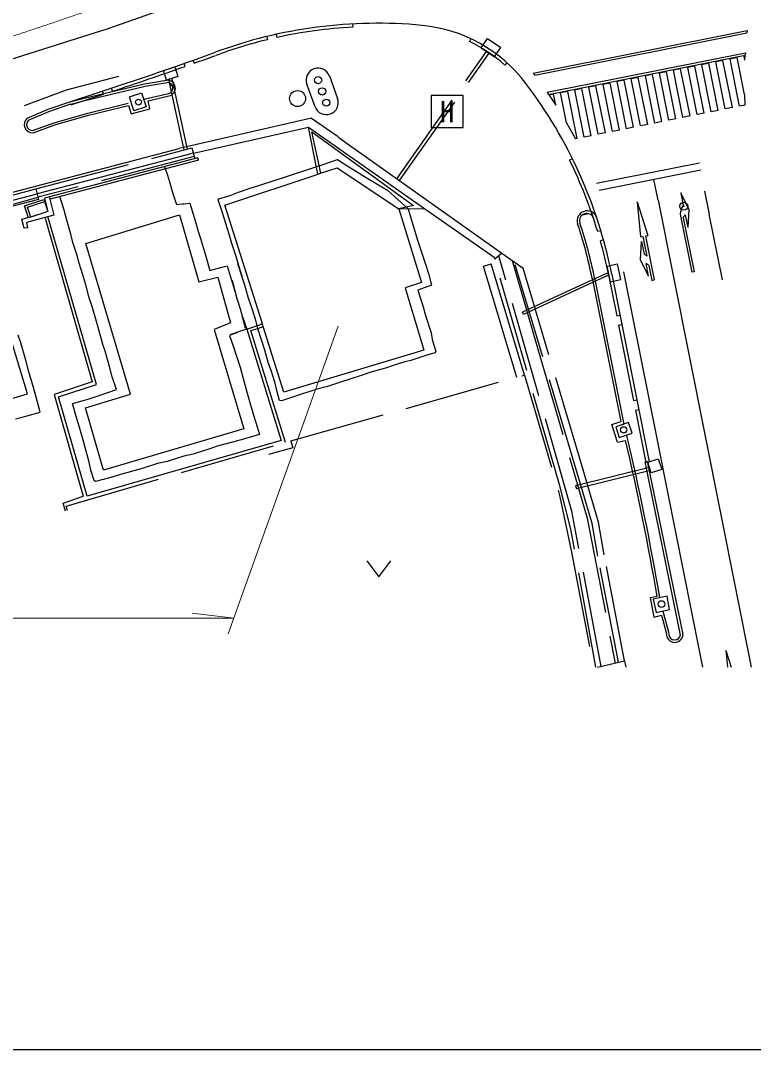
# Model space of a CAD drawing. Units: millimetres, scale not verified. Extents: x 40000 to 680000, y 20000 to 380000.
# Drawn here: x 493908 to 539728, y 205000 to 269300 of the extents above; entities that cross this region are included whole.
import ezdxf
from ezdxf.enums import TextEntityAlignment as Align

# ---------------------------------------------------------------- set-up
doc = ezdxf.new("R2010")
doc.units = ezdxf.units.MM
doc.header["$LTSCALE"] = 1000
doc.header["$PDMODE"] = 32
doc.header["$PDSIZE"] = 500
doc.linetypes.add('CHAIN', pattern=[18.5, 12, -1.5, 3.5, -1.5])
doc.linetypes.add('DASHED', pattern=[7.5, 6, -1.5])
for name, color, linetype, lineweight in [('M-BGD', 7, 'Continuous', 25), ('M-BGD-EXST', 7, 'Continuous', 25), ('M-BMK', 2, 'CHAIN', 13), ('M-STR-HTXT', 7, 'Continuous', 13), ('M-STR-STRC', 7, 'Continuous', 25), ('M-TTL-BAND', 7, 'Continuous', 25)]:
    doc.layers.add(name, color=color, linetype=linetype, lineweight=lineweight)
doc.styles.add('ＭＳ ゴシック', font='')
doc.styles.get('ＭＳ ゴシック').set_extended_font_data('MS Gothic')

msp = doc.modelspace()

# ---------------------------------------------------------------- linework, layer by layer
at = {"layer": 'M-BGD'}
for p, q in [((514669, 269091), (514680, 268891)), ((509298, 268301), (509345, 268107)), ((509886, 268438), (509929, 268243)), ((522053, 268166), (521969, 267985)), ((522706, 267596), (523093, 268180)), ((523093, 268180), (523927, 267627)), ((522706, 267596), (523540, 267043)), ((523540, 267043), (523927, 267627)), ((502846, 266173), (503551, 266402)), ((503551, 266402), (503746, 265799)), ((504205, 266433), (504138, 266621)), ((504770, 266637), (504702, 266825)), ((524318, 266663), (524184, 266514)), ((500036, 265812), (496763, 264945)), ((501658, 265342), (503042, 265570)), ((503042, 265570), (502846, 266173)), ((503746, 265799), (503042, 265570)), ((496763, 264945), (494139, 263979)), ((497877, 264445), (501658, 265342)), ((497916, 264300), (501688, 265195)), ((499661, 264887), (499598, 265077)), ((501688, 265195), (503067, 265422)), ((496991, 264231), (497877, 264445)), ((497030, 264086), (497916, 264300)), ((499091, 264700), (499029, 264890)), ((500714, 264531), (501474, 264778)), ((500999, 263654), (500714, 264531)), ((501474, 264778), (501759, 263901)), ((501619, 264380), (503153, 264736)), ((501880, 264279), (503187, 264590)), ((501999, 263779), (501880, 264279)), ((494323, 263205), (495629, 263761)), ((495629, 263761), (496991, 264231)), ((495680, 263620), (497042, 264089)), ((498111, 263524), (500626, 264141)), ((498150, 263379), (500662, 263995)), ((500662, 263995), (500813, 263466)), ((500813, 263466), (501999, 263779)), ((501759, 263901), (500999, 263654)), ((494404, 263076), (495680, 263620)), ((496000, 262917), (498111, 263524)), ((496046, 262775), (498150, 263379)), ((512108, 263203), (503818, 261315)), ((512108, 263203), (513706, 262095)), ((494659, 262437), (496000, 262917)), ((494688, 262288), (496046, 262775)), ((504715, 261006), (511904, 262644)), ((512487, 259700), (511904, 262644)), ((511904, 262644), (519098, 257603)), ((512674, 259762), (512122, 262341)), ((512122, 262341), (518478, 257751)), ((513706, 262095), (513802, 261985)), ((513802, 261985), (514481, 261504)), ((490407, 257792), (503818, 261315)), ((504626, 261344), (504803, 260667)), ((514481, 261504), (517466, 259389)), ((504715, 261006), (494938, 258466)), ((504993, 260717), (495713, 258288)), ((505031, 260572), (495751, 258143)), ((505031, 260572), (504993, 260717)), ((528413, 260659), (528234, 260571)), ((512663, 259758), (513693, 260101)), ((513693, 260101), (517566, 257532)), ((506688, 257774), (512514, 259709)), ((512514, 259709), (512663, 259758)), ((512663, 259758), (512514, 259709)), ((512514, 259709), (512663, 259758)), ((517466, 259389), (524007, 254757)), ((490956, 257723), (494857, 258788)), ((494857, 258788), (495031, 258110)), ((491028, 257456), (494938, 258466)), ((491101, 257193), (495002, 258257)), ((495031, 258110), (491109, 257105)), ((494152, 257724), (495360, 258116)), ((494339, 257641), (495402, 257986)), ((495360, 258116), (495605, 257362)), ((495402, 257986), (495605, 257362)), ((495713, 258288), (495412, 258202)), ((495412, 258202), (495605, 257362)), ((495751, 258143), (495713, 258288)), ((496003, 257149), (495751, 258143)), ((494397, 256969), (494152, 257724)), ((494542, 257016), (494339, 257641)), ((495605, 257362), (494397, 256969)), ((495605, 257362), (494542, 257016)), ((509024, 250357), (506688, 257774)), ((518478, 257751), (517566, 257532)), ((517566, 257532), (519159, 257559)), ((517566, 257532), (518975, 252937)), ((519098, 257603), (523521, 254505)), ((529415, 257230), (528952, 257113)), ((493989, 256887), (494386, 257003)), ((494141, 256318), (493989, 256887)), ((494299, 256703), (496002, 257153)), ((494355, 256346), (494299, 256703)), ((495451, 256961), (498391, 246732)), ((498645, 246565), (495607, 257049)), ((497989, 255365), (503849, 257164)), ((503849, 257164), (505059, 252972)), ((494355, 256346), (494141, 256318)), ((530185, 256169), (529993, 256111)), ((500778, 245957), (497989, 255365)), ((530353, 255589), (530161, 255535)), ((524007, 254757), (523555, 254392)), ((522843, 253954), (523322, 254098)), ((525423, 247149), (523322, 254098)), ((523521, 254505), (523555, 254392)), ((530554, 253958), (531239, 254102)), ((531446, 253124), (531239, 254102)), ((524945, 247004), (522843, 253954)), ((530554, 253958), (530761, 252979)), ((530670, 253405), (531181, 250846)), ((530866, 253445), (533207, 241724)), ((505059, 252972), (506242, 253270)), ((506242, 253270), (507043, 250412)), ((518975, 252937), (517955, 252588)), ((529640, 253200), (531429, 244244)), ((529657, 253089), (529703, 252945)), ((529787, 253229), (531616, 244074)), ((530761, 252979), (531446, 253124)), ((517955, 252588), (519117, 248696)), ((525351, 250936), (525288, 251072)), ((531181, 250846), (531377, 250885)), ((507043, 250412), (506011, 249993)), ((508057, 250017), (509024, 250357)), ((508742, 250064), (509081, 250175)), ((509081, 250175), (509024, 250357)), ((510374, 246069), (509081, 250175)), ((531299, 250258), (531495, 250297)), ((531299, 250258), (532239, 245550)), ((494334, 245964), (493110, 250039)), ((506011, 249993), (507870, 243786)), ((508057, 250017), (510205, 243048)), ((508305, 249922), (508742, 250064)), ((510472, 242940), (508305, 249922)), ((519117, 248696), (510374, 246069)), ((498391, 246732), (496015, 245927)), ((496280, 245779), (498645, 246565)), ((480130, 241851), (494334, 245964)), ((496015, 245927), (497815, 239569)), ((498073, 239582), (496280, 245779)), ((497971, 245094), (500778, 245957)), ((499098, 241210), (497971, 245094)), ((532239, 245550), (532435, 245590)), ((532356, 244962), (532552, 245001)), ((532356, 244962), (533011, 241685)), ((507870, 243786), (499098, 241210)), ((530867, 244066), (531429, 244244)), ((531234, 242949), (530867, 244066)), ((531922, 244174), (531121, 243914)), ((531121, 243914), (531337, 243249)), ((531472, 244028), (531616, 244074)), ((532137, 243509), (531922, 244174)), ((531234, 242949), (531738, 243066)), ((531337, 243249), (532137, 243509)), ((510205, 243048), (498073, 239582)), ((510923, 242607), (509408, 242175)), ((510802, 243035), (510923, 242607)), ((533119, 241696), (533776, 241909)), ((533776, 241909), (533994, 241240)), ((535178, 230894), (532960, 241727)), ((533011, 241685), (533207, 241724)), ((535325, 230924), (533107, 241757)), ((533337, 241026), (533119, 241696)), ((533994, 241240), (533337, 241026)), ((528609, 240232), (528657, 240038)), ((496581, 239150), (497815, 239569)), ((496718, 238642), (496581, 239150)), ((533299, 233254), (533711, 233325)), ((533521, 232007), (533299, 233254)), ((534329, 233322), (533454, 233150)), ((533454, 233150), (533644, 232298)), ((534483, 232487), (534329, 233322)), ((533521, 232007), (533987, 232132)), ((533644, 232298), (534483, 232487)), ((533987, 232132), (534294, 230983)), ((534072, 232394), (534439, 231021)), ((529978, 228882), (531676, 229285)), ((531676, 229285), (531759, 228882))]:
    msp.add_line(p, q, dxfattribs=at)
at = {"layer": 'M-BGD', "linetype": 'DASHED'}
for p, q in [((517435, 259411), (523041, 267377)), ((517598, 259296), (523205, 267262)), ((503164, 265610), (504121, 261212)), ((503360, 265652), (504317, 261255)), ((494857, 258788), (504626, 261344)), ((504765, 260812), (494997, 258256)), ((512766, 260283), (513727, 260612)), ((513727, 260612), (514442, 260160)), ((502913, 260191), (503092, 259644)), ((511105, 259744), (511437, 259851)), ((511437, 259851), (512423, 260172)), ((512423, 260172), (512766, 260283)), ((514442, 260160), (514854, 259907)), ((514854, 259907), (514857, 259911)), ((514857, 259911), (515310, 259627)), ((503092, 259644), (503229, 259221)), ((503229, 259221), (503435, 258487)), ((508810, 258998), (509897, 259351)), ((509897, 259351), (510169, 259439)), ((510169, 259439), (511105, 259744)), ((515310, 259627), (515611, 259439)), ((515611, 259439), (516151, 259113)), ((507009, 258378), (507542, 258586)), ((507542, 258586), (508388, 258861)), ((508388, 258861), (508810, 258998)), ((516151, 259113), (516851, 258706)), ((516851, 258706), (518134, 257529)), ((496629, 257444), (496370, 258297)), ((503435, 258487), (503513, 258245)), ((503513, 258245), (503656, 257807)), ((504012, 257839), (504143, 257849)), ((504143, 257849), (504495, 257896)), ((504495, 257896), (504690, 257192)), ((506263, 258104), (506314, 258154)), ((506528, 257288), (506263, 258104)), ((506314, 258154), (507009, 258378)), ((496795, 256830), (496629, 257444)), ((503656, 257807), (504012, 257839)), ((506636, 256956), (506528, 257288)), ((518134, 257529), (518274, 257099)), ((497050, 255945), (496795, 256830)), ((504690, 257192), (504798, 256860)), ((504798, 256860), (505023, 256065)), ((506960, 255960), (506636, 256956)), ((518274, 257099), (518754, 255519)), ((497186, 255421), (497050, 255945)), ((505023, 256065), (505150, 255672)), ((507116, 255376), (506960, 255960)), ((497471, 254546), (497186, 255421)), ((505150, 255672), (505415, 254857)), ((507381, 254561), (507116, 255376)), ((518754, 255519), (519225, 254070)), ((505415, 254857), (505502, 254485)), ((524007, 254757), (525322, 253827)), ((497549, 254204), (497471, 254546)), ((497804, 253419), (497549, 254204)), ((505502, 254485), (505748, 253681)), ((507743, 253343), (507381, 254561)), ((507930, 252769), (507498, 254098)), ((507498, 254098), (507743, 253343)), ((519225, 254070), (519412, 253496)), ((527619, 240218), (523555, 254392)), ((528377, 238648), (523809, 254597)), ((524639, 254310), (526128, 249199)), ((528694, 241099), (524793, 254201)), ((497979, 252775), (497804, 253419)), ((505748, 253681), (506190, 253807)), ((506190, 253807), (506402, 253875)), ((506402, 253875), (506824, 253963)), ((506824, 253963), (507010, 253339)), ((519412, 253496), (519602, 252756)), ((529078, 241213), (525322, 253827)), ((530641, 253544), (529657, 253089)), ((530673, 253393), (529703, 252945)), ((498204, 251980), (497979, 252775)), ((507010, 253339), (507334, 252342)), ((507334, 252342), (507139, 253047)), ((507139, 253047), (507431, 251940)), ((508145, 252005), (507930, 252769)), ((519602, 252756), (518736, 252442)), ((529657, 253089), (525288, 251072)), ((529703, 252945), (525351, 250936)), ((518736, 252442), (519084, 251420)), ((498381, 251437), (498204, 251980)), ((498655, 250490), (498381, 251437)), ((507431, 251940), (507647, 251276)), ((508341, 251401), (508145, 252005)), ((519084, 251420), (519231, 250867)), ((507647, 251276), (507969, 250079)), ((507969, 250079), (507774, 250783)), ((507774, 250783), (508057, 250017)), ((508586, 250646), (508341, 251401)), ((519231, 250867), (519584, 249779)), ((498792, 249968), (498655, 250490)), ((508742, 250064), (508586, 250646)), ((493916, 249151), (493759, 249634)), ((499075, 248991), (498792, 249968)), ((507455, 249811), (506979, 249623)), ((506979, 249623), (507237, 248839)), ((507667, 249880), (507063, 249684)), ((507063, 249684), (507455, 249811)), ((508057, 250017), (507667, 249880)), ((508997, 249277), (508742, 250064)), ((519584, 249779), (519651, 249367)), ((494229, 248084), (493916, 249151)), ((499193, 248629), (499075, 248991)), ((509184, 248704), (508997, 249277)), ((519651, 249367), (519877, 248623)), ((526128, 249199), (529335, 238196)), ((499467, 247683), (499193, 248629)), ((507237, 248839), (507365, 248446)), ((507365, 248446), (507630, 247631)), ((509419, 247879), (509184, 248704)), ((518940, 248268), (518306, 248062)), ((519363, 248405), (518940, 248268)), ((519836, 248543), (519363, 248405)), ((519877, 248623), (519836, 248543)), ((494434, 247350), (494229, 248084)), ((499643, 247039), (499467, 247683)), ((507630, 247631), (507795, 247017)), ((509566, 247426), (509419, 247879)), ((516726, 247582), (515810, 247318)), ((517149, 247720), (516726, 247582)), ((517934, 247975), (517149, 247720)), ((518306, 248062), (517934, 247975)), ((494718, 246374), (494434, 247350)), ((499898, 246254), (499643, 247039)), ((507795, 247017), (508040, 246162)), ((509821, 246640), (509566, 247426)), ((510802, 243035), (525423, 247149)), ((515388, 247181), (514361, 246847)), ((515810, 247318), (515388, 247181)), ((525423, 247149), (527633, 239541)), ((494884, 245760), (494718, 246374)), ((509938, 246178), (509821, 246640)), ((512509, 246279), (511482, 245945)), ((513093, 246435), (512509, 246279)), ((513908, 246700), (513093, 246435)), ((514361, 246847), (513908, 246700)), ((495138, 244824), (494884, 245760)), ((497915, 245576), (498187, 245662)), ((498187, 245662), (499002, 245929)), ((499002, 245929), (499306, 246027)), ((499306, 246027), (499898, 246254)), ((508040, 246162), (508196, 245578)), ((510096, 245564), (509938, 246178)), ((510909, 245755), (510214, 245533)), ((511482, 245945), (510909, 245755)), ((497150, 245361), (497915, 245576)), ((497375, 244566), (497150, 245361)), ((508196, 245578), (508470, 244633)), ((510214, 245533), (510096, 245564)), ((493589, 244404), (494232, 244580)), ((494232, 244580), (495138, 244824)), ((497551, 244023), (497375, 244566)), ((508470, 244633), (508618, 244180)), ((497796, 243168), (497551, 244023)), ((508618, 244180), (508843, 243435)), ((497942, 242614), (497796, 243168)), ((507856, 243131), (507243, 242965)), ((508843, 243435), (507856, 243131)), ((496760, 238958), (510802, 243035)), ((498207, 241699), (497942, 242614)), ((505744, 242545), (504689, 242195)), ((506196, 242692), (505744, 242545)), ((507243, 242965), (506196, 242692)), ((528377, 238648), (527227, 242664)), ((504123, 242085), (503067, 241742)), ((504689, 242195), (504123, 242085)), ((498303, 241196), (498207, 241699)), ((498509, 240561), (498303, 241196)), ((500984, 241165), (500008, 240882)), ((501446, 241282), (500984, 241165)), ((502473, 241616), (501446, 241282)), ((503067, 241742), (502473, 241616)), ((533223, 241377), (528609, 240232)), ((533285, 241186), (528657, 240038)), ((530037, 237953), (529078, 241213)), ((498599, 240491), (498509, 240561)), ((499555, 240734), (498599, 240491)), ((500008, 240882), (499555, 240734)), ((529647, 237861), (528694, 241099)), ((528319, 237513), (527619, 240218)), ((527633, 239541), (528361, 236071)), ((496838, 238677), (496760, 238958)), ((530213, 228937), (528377, 238648)), ((529335, 238196), (531087, 229145)), ((530403, 235901), (530037, 237953)), ((529875, 228882), (528319, 237513)), ((530010, 235829), (529647, 237861)), ((528361, 236071), (529722, 228882)), ((531284, 229209), (530010, 235829)), ((531676, 229285), (530403, 235901)), ((530223, 228882), (530213, 228937))]:
    msp.add_line(p, q, dxfattribs=at)
at = {"layer": 'M-BGD'}
for centre, radius in [((511226, 264430), 500), ((501281, 264203), 184), ((531617, 243723), 194), ((533979, 232831), 211)]:
    msp.add_circle(centre, radius, dxfattribs=at)
for centre, radius, start, end in [((516219, 239882), 29250, 84.52719, 110.36361), ((516219, 239882), 29050, 93.03771, 102.50483), ((518127, 259790), 9250, 37.13509, 84.52718), ((516219, 239882), 29050, 103.68822, 110.36361), ((518127, 259790), 9050, 47.98544, 64.88123), ((419463, 507422), 255250, 287.68187, 289.82584), ((419463, 507422), 255450, 289.50846, 289.82583), ((419463, 507422), 255450, 288.29727, 289.37388), ((503089, 265076), 496, 281.41042, 95.44014), ((503081, 265075), 347, 282.12195, 92.31208), ((502183, 247717), 29250, 11.29315, 37.13509), ((419463, 507422), 255450, 287.68187, 288.16269), ((494657, 262806), 519, 129.94375, 273.43715), ((494657, 262806), 369, 133.10189, 270.38622), ((502183, 247717), 29050, 16.79576, 26.26288), ((529335, 256780), 626, 20.79977, 196.21855), ((529303, 256796), 450, 18.50916, 198.50916), ((502183, 247717), 28000, 11.29315, 18.50916), ((502183, 247717), 28150, 11.29315, 18.50916), ((502183, 247717), 29050, 11.29315, 15.61237), ((364028, 204029), 172193, 9.79548, 13.103), ((364028, 204029), 172343, 9.756, 13.19606), ((534809, 230957), 516, 177.11655, 356.40715), ((534809, 230957), 366, 177.11655, 356.40715)]:
    msp.add_arc(centre, radius, start, end, dxfattribs=at)
at = {"layer": 'M-BGD-EXST'}
for p, q in [((513215, 265837), (513728, 264427)), ((512318, 263914), (511805, 265324))]:
    msp.add_line(p, q, dxfattribs=at)
msp.add_lwpolyline([(519580, 262608), (521580, 262608), (521580, 264608), (519580, 264608)], close=True, dxfattribs=at)
msp.add_lwpolyline([(515553, 235532), (516303, 234532), (517053, 235532)], dxfattribs=at)
for centre in [(512510, 265580), (512766, 264875), (513023, 264171)]:
    msp.add_circle(centre, 225, dxfattribs=at)
for centre, start, end in [((512510, 265580), 20, 200), ((513023, 264171), 200, 20)]:
    msp.add_arc(centre, 750, start, end, dxfattribs=at)
at = {"layer": 'M-BMK'}
msp.add_arc((413450, 511876), 256343, 279.10964, 292.30396, dxfattribs=at)
at = {"layer": 'M-STR-HTXT'}
for p, q in [((513771, 250204), (506883, 230968)), ((507239, 231962), (504627, 232267)), ((507239, 231962), (455935, 231962))]:
    msp.add_line(p, q, dxfattribs=at)
at = {"layer": 'M-STR-STRC'}
for p, q in [((499380, 268808), (504487, 270609)), ((490107, 265862), (499380, 268808)), ((525951, 266018), (539329, 268689)), ((526055, 265885), (539315, 268533)), ((539329, 268689), (539315, 268533)), ((526832, 264817), (539222, 267291)), ((526924, 264682), (539214, 267136)), ((538707, 266984), (538266, 266896)), ((538854, 263954), (538266, 266896)), ((539168, 264676), (538707, 266984)), ((539211, 267085), (539149, 267072)), ((539199, 266822), (539149, 267072)), ((539199, 266822), (539211, 267085)), ((539222, 267291), (539214, 267136)), ((535177, 266279), (534736, 266191)), ((535765, 263337), (535177, 266279)), ((536060, 266456), (535618, 266368)), ((536206, 263426), (535618, 266368)), ((536647, 263514), (536060, 266456)), ((536942, 266632), (536501, 266544)), ((537088, 263602), (536501, 266544)), ((537530, 263690), (536942, 266632)), ((537825, 266808), (537384, 266720)), ((537971, 263778), (537384, 266720)), ((538412, 263866), (537825, 266808)), ((525951, 266018), (526055, 265885)), ((531647, 265574), (531206, 265486)), ((532234, 262632), (531647, 265574)), ((532529, 265751), (532088, 265663)), ((532676, 262721), (532088, 265663)), ((533117, 262809), (532529, 265751)), ((533412, 265927), (532971, 265839)), ((533558, 262897), (532971, 265839)), ((533999, 262985), (533412, 265927)), ((534295, 266103), (533853, 266015)), ((534441, 263073), (533853, 266015)), ((534882, 263161), (534295, 266103)), ((535323, 263249), (534736, 266191)), ((528999, 265046), (528558, 264958)), ((529145, 262016), (528558, 264958)), ((529587, 262104), (528999, 265046)), ((529882, 265222), (529440, 265134)), ((530028, 262192), (529440, 265134)), ((530469, 262280), (529882, 265222)), ((530764, 265398), (530323, 265310)), ((530910, 262368), (530323, 265310)), ((531352, 262456), (530764, 265398)), ((531793, 262544), (531206, 265486)), ((526832, 264817), (526924, 264682)), ((527234, 264693), (526955, 264637)), ((526955, 264637), (527370, 264014)), ((527370, 264014), (527234, 264693)), ((528117, 264869), (527675, 264781)), ((528048, 262914), (527675, 264781)), ((528704, 261927), (528117, 264869)), ((539168, 264676), (539185, 264020)), ((537530, 263690), (537088, 263602)), ((538412, 263866), (537971, 263778)), ((539185, 264020), (538854, 263954)), ((534882, 263161), (534441, 263073)), ((535765, 263337), (535323, 263249)), ((536647, 263514), (536206, 263426)), ((528048, 262914), (528613, 261909)), ((531352, 262456), (530910, 262368)), ((532234, 262632), (531793, 262544)), ((533117, 262809), (532676, 262721)), ((533999, 262985), (533558, 262897)), ((528704, 261927), (528613, 261909)), ((529587, 262104), (529145, 262016)), ((530469, 262280), (530028, 262192)), ((536361, 260397), (529914, 259110)), ((536449, 259956), (530087, 258685)), ((533764, 258085), (533507, 259369)), ((535693, 257508), (535181, 258527)), ((535181, 258527), (535339, 257743)), ((536670, 258636), (536970, 257198)), ((532461, 257978), (533117, 255866)), ((532461, 257978), (532676, 255777)), ((533764, 258085), (539595, 228882)), ((535693, 257508), (535617, 256371)), ((535144, 257194), (535877, 253567)), ((535341, 256978), (536024, 253597)), ((535458, 257155), (535617, 256371)), ((537798, 253107), (536970, 257198)), ((532659, 254345), (532735, 255483)), ((532676, 255777), (532823, 255806)), ((532735, 255483), (532894, 254699)), ((532823, 255806), (533071, 254581)), ((532970, 255836), (533117, 255866)), ((532970, 255836), (533525, 253092)), ((533171, 253326), (532659, 254345)), ((533171, 253326), (533013, 254110)), ((533189, 253993), (533378, 253062)), ((531602, 253591), (536536, 228882)), ((536024, 253597), (535877, 253567)), ((533378, 253062), (533525, 253092)), ((538012, 229940), (538341, 228882)), ((538012, 229940), (538115, 228882))]:
    msp.add_line(p, q, dxfattribs=at)
for centre, radius, start, end in [((536143, 257148), 1000, 143.50661, 177.40787), ((535807, 256796), 500, 134.17367, 158.66832), ((532432, 253811), 1000, 50.33241, 62.50958), ((532831, 253645), 500, 44.17367, 68.66832)]:
    msp.add_arc(centre, radius, start, end, dxfattribs=at)
msp.add_point((535370, 257701), dxfattribs=at)
at = {"layer": 'M-TTL-BAND'}
msp.add_line((40000, 205000), (579000, 205000), dxfattribs=at)

# ---------------------------------------------------------------- texts
at = {"layer": 'M-BGD-EXST', "style": 'ＭＳ ゴシック'}
msp.add_text('H', height=1320, dxfattribs=at).set_placement((520580, 263608), align=Align.MIDDLE_CENTER)

doc.saveas('drawing.dxf')
